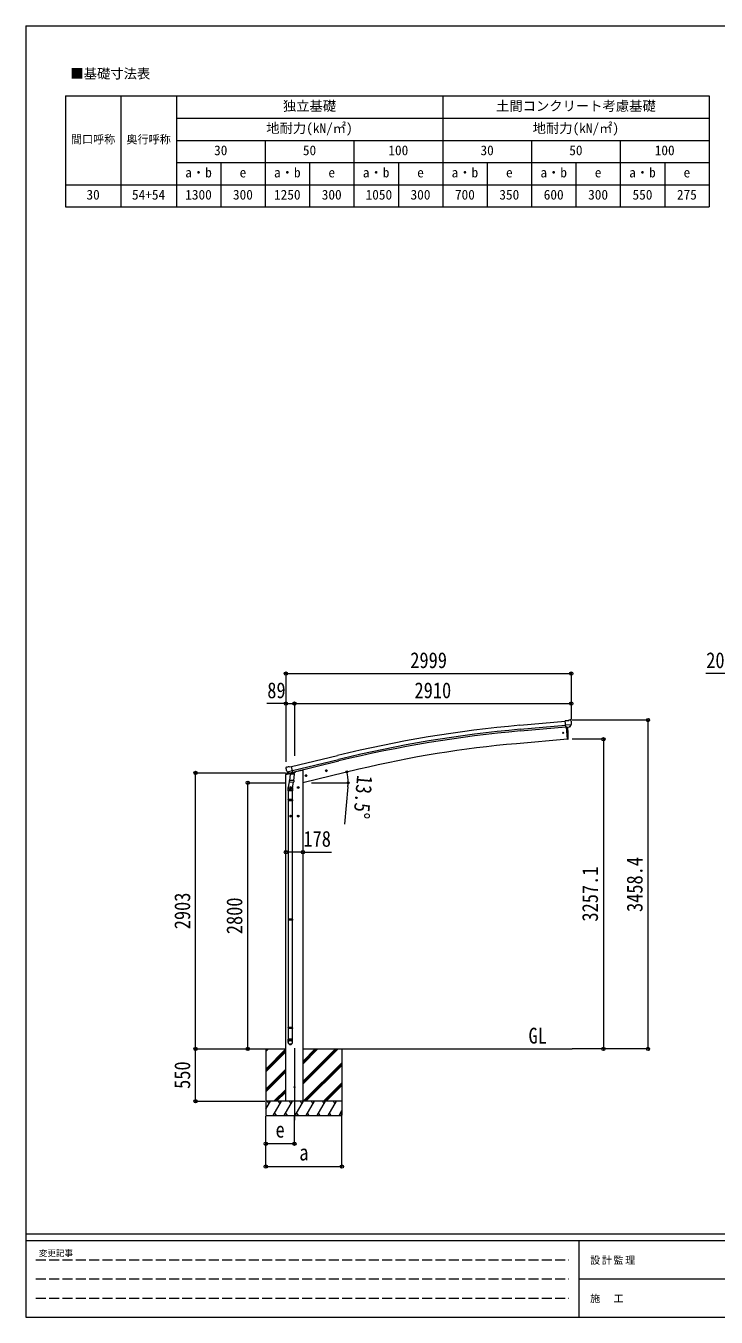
# Model space of a CAD drawing. Units: millimetres at full size, with parts at other scales. Extents: x -9783 to 9892, y -6828 to 6752.
# Drawn here: x -9783 to -2527, y -6828 to 6752 of the extents above; entities that cross this region are included whole.
import ezdxf
from ezdxf.enums import TextEntityAlignment as Align

# ---------------------------------------------------------------- set-up
doc = ezdxf.new("R2010")
doc.units = ezdxf.units.MM
doc.header["$LTSCALE"] = 35
doc.header["$PDMODE"] = 32
doc.header["$PDSIZE"] = 35
doc.linetypes.add('DASHED3', pattern=[4, 3, -1])
for name, color, linetype, lineweight in [('0-0_0', 7, 'Continuous', 9), ('0-1_本体', 4, 'Continuous', 9), ('0-2_部品', 7, 'Continuous', 9), ('0-8_PARTS2', 2, 'Continuous', 9), ('0-A_寸法', 6, 'Continuous', 9), ('1-0_FRAME', 7, 'Continuous', 18), ('F-0_240', 7, 'Continuous', 9)]:
    doc.layers.add(name, color=color, linetype=linetype, lineweight=lineweight)
doc.styles.add('ＭＳ ゴシック', font='')
doc.styles.get('ＭＳ ゴシック').set_extended_font_data('MS Gothic')

msp = doc.modelspace()

# ---------------------------------------------------------------- linework, layer by layer
at = {"layer": '0-0_0', "color": 6}
for p, q in [((-3243.05, -4007.92), (-3243.05, -549.52)), ((-3712.06, -750.82), (-3712.06, -4007.92))]:
    msp.add_line(p, q, dxfattribs=at)
at = {"layer": '0-0_0'}
for p, q in [((-7634.29, -4007.92), (-7048.96, -4007.92)), ((-7260.21, -4219.15), (-7048.96, -4007.9)), ((-7260.21, -4007.92), (-7260.21, -4707.92)), ((-7260.21, -4035.3), (-7232.82, -4007.92)), ((-7260.21, -4021.16), (-7246.97, -4007.92)), ((-7260.21, -4233.29), (-7048.96, -4022.04)), ((-7260.21, -4247.43), (-7048.96, -4036.19)), ((-6870.96, -4378.68), (-6500.19, -4007.92)), ((-6870.96, -4350.4), (-6528.48, -4007.92)), ((-6870.96, -4364.54), (-6514.33, -4007.92)), ((-6870.96, -4166.55), (-6712.32, -4007.92)), ((-6870.96, -4152.41), (-6726.47, -4007.92)), ((-6870.96, -4138.27), (-6740.61, -4007.92)), ((-6870.96, -4007.92), (-4041.53, -4007.92)), ((-6460.21, -4007.92), (-6460.21, -4707.92)), ((-6866.35, -4557.92), (-6460.21, -4151.78)), ((-6852.21, -4557.92), (-6460.21, -4165.93)), ((-6838.06, -4557.92), (-6460.21, -4180.07)), ((-7260.21, -4431.28), (-7048.96, -4220.03)), ((-7260.21, -4445.42), (-7048.96, -4234.18)), ((-7260.21, -4459.57), (-7048.96, -4248.32)), ((-7174.71, -4557.92), (-7048.96, -4432.16)), ((-7160.57, -4557.92), (-7048.96, -4446.31)), ((-7146.43, -4557.92), (-7048.96, -4460.45)), ((-6654.21, -4557.92), (-6460.21, -4363.91)), ((-6640.07, -4557.92), (-6460.21, -4378.06)), ((-6625.93, -4557.92), (-6460.21, -4392.2)), ((-6460.21, -4557.92), (-7260.21, -4557.92)), ((-7260.21, -4641.75), (-7211.8, -4557.92)), ((-7226.81, -4583.9), (-7241.81, -4557.92)), ((-7182.94, -4707.92), (-7096.34, -4557.92)), ((-7111.34, -4583.9), (-7126.34, -4557.92)), ((-7067.47, -4707.92), (-6980.87, -4557.92)), ((-6995.87, -4583.9), (-7010.87, -4557.92)), ((-6952, -4707.92), (-6865.4, -4557.92)), ((-6880.4, -4583.9), (-6895.4, -4557.92)), ((-6836.53, -4707.92), (-6749.93, -4557.92)), ((-6764.93, -4583.9), (-6779.93, -4557.92)), ((-6721.06, -4707.92), (-6634.46, -4557.92)), ((-6664.46, -4557.92), (-6649.46, -4583.9)), ((-6605.59, -4707.92), (-6518.99, -4557.92)), ((-6533.99, -4583.9), (-6548.99, -4557.92)), ((-7260.21, -4707.92), (-6460.21, -4707.92)), ((-7167.94, -4681.94), (-7152.94, -4707.92)), ((-7052.47, -4681.94), (-7037.47, -4707.92)), ((-6937, -4681.94), (-6922, -4707.92)), ((-6821.53, -4681.94), (-6806.53, -4707.92)), ((-6706.06, -4681.94), (-6691.06, -4707.92)), ((-6590.59, -4681.94), (-6575.59, -4707.92)), ((-6490.12, -4707.92), (-6460.21, -4656.11)), ((-6475.12, -4681.94), (-6460.12, -4707.92))]:
    msp.add_line(p, q, dxfattribs=at)
at = {"layer": '0-1_本体'}
for p, q in [((-4589.96, -603.3), (-4112.63, -560.25)), ((-4586.09, -646.28), (-4108.91, -603.25)), ((-4584.58, -663.05), (-4107.4, -620.02)), ((-4100.18, -622.23), (-4088.93, -750.83)), ((-4088.93, -750.83), (-4626.88, -797.89)), ((-6989.49, -1037.77), (-6506.61, -920.29)), ((-6979.45, -1079.76), (-6496.37, -962.45)), ((-6975.48, -1096.12), (-6492.39, -978.82)), ((-6946.96, -1090.41), (-6894.96, -1077.92)), ((-6870.96, -1077.92), (-6894.96, -1077.92)), ((-6282.87, -1066.74), (-6870.96, -1207.92)), ((-6870.96, -1077.92), (-6870.96, -4557.92)), ((-7048.96, -4557.92), (-7048.96, -1121.37)), ((-7020.98, -1104.66), (-7020.98, -1105.21))]:
    msp.add_line(p, q, dxfattribs=at)
at = {"layer": '0-1_本体', "color": 6}
msp.add_line((-6870.96, -1938.1), (-7048.96, -1938.1), dxfattribs=at)
at = {"layer": '0-1_本体'}
for centre, radius, start, end in [((-3413.91, -13657.32), 13106.9, 95.14794, 103.64794), ((-3413.91, -13657.32), 13063.74, 95.14794, 103.64794), ((-3413.91, -13657.32), 13046.9, 95.14794, 103.64794), ((-3648.27, -12060.54), 11305.08, 94.96591, 103.47643)]:
    msp.add_arc(centre, radius, start, end, dxfattribs=at)
at = {"layer": '0-2_部品'}
for p, q in [((-4086.25, -555.85), (-4112.81, -558.18)), ((-4107.15, -622.84), (-4112.81, -558.18)), ((-4049.95, -598.14), (-4108.86, -603.3)), ((-4097.19, -621.97), (-4107.15, -622.84)), ((-4089.13, -748.56), (-4100.18, -622.23)), ((-4086.25, -555.85), (-4074.53, -549.09)), ((-4059.62, -547.5), (-4073.29, -548.7)), ((-4063.59, -619.03), (-4071.29, -619.7)), ((-4061.2, -617.63), (-4050.27, -598.69)), ((-4050.49, -553.26), (-4055.97, -548.65)), ((-4049.42, -555.3), (-4049.31, -556.64)), ((-4088.89, -751.33), (-4089.13, -748.56)), ((-4086.28, -750.94), (-4088.89, -751.33)), ((-7050.94, -1053.35), (-7050.67, -1054.5)), ((-7046.72, -1044.78), (-7050.58, -1051.07)), ((-7043.63, -1042.53), (-7030.45, -1039.36)), ((-7036.89, -1093.66), (-6979.38, -1079.85)), ((-7015.89, -1042.04), (-7029.15, -1039.34)), ((-7015.89, -1042.04), (-6989.96, -1035.81)), ((-6633.46, -1084.16), (-6614.01, -1079.49)), ((-6628.9, -1076.38), (-6631.04, -1083.58)), ((-6621.61, -1074.63), (-6628.9, -1076.38)), ((-6621.4, -1091.55), (-6626.07, -1072.1)), ((-6616.44, -1080.07), (-6621.61, -1074.63)), ((-6618.57, -1087.27), (-6616.44, -1080.07)), ((-7051.52, -1121.98), (-7008.49, -1111.65)), ((-7051.52, -1115.09), (-7051.52, -1121.98)), ((-7023.06, -1105.89), (-7049.22, -1112.17)), ((-7020.04, -1108.57), (-7036.42, -1094.08)), ((-7008.44, -1158.09), (-7024.36, -1254.26)), ((-7017.33, -1109.14), (-7009.81, -1107.33)), ((-7016.49, -1109.03), (-7014.96, -1108.66)), ((-7014.96, -1108.66), (-6978.26, -1099.85)), ((-7013.12, -1108.89), (-7013.18, -1109.63)), ((-7012.42, -1110.67), (-6986.61, -1117.11)), ((-7011.04, -1195.32), (-7010.16, -1182.86)), ((-7010.64, -1196.68), (-7010.64, -1196.68)), ((-7005.5, -1116.02), (-7010.18, -1182.86)), ((-6964.49, -1186.05), (-7010.18, -1182.86)), ((-7009.19, -1197.46), (-6967.49, -1200.38)), ((-6959.81, -1119.21), (-7005.5, -1116.02)), ((-7003.73, -1112.84), (-7003.96, -1116.13)), ((-6984.21, -1101.68), (-6985.23, -1116.28)), ((-6972.92, -1200), (-6983.65, -1263.58)), ((-6978.26, -1099.85), (-6976.73, -1099.48)), ((-6975.17, -1097.38), (-6974.23, -1097.45)), ((-6974.23, -1097.45), (-6960.92, -1112.76)), ((-6969.93, -1102.39), (-6950.8, -1097.8)), ((-6964.5, -1186.05), (-6965.39, -1198.75)), ((-6964.49, -1186.05), (-6959.81, -1119.21)), ((-6960.92, -1112.76), (-6961.36, -1119.11)), ((-6946.96, -1089.2), (-6946.96, -1092.94)), ((-6847.4, -1135.52), (-6827.95, -1130.85)), ((-6842.84, -1127.74), (-6844.97, -1134.94)), ((-6835.54, -1125.99), (-6842.84, -1127.74)), ((-6835.34, -1142.91), (-6840.01, -1123.46)), ((-6830.37, -1131.44), (-6835.54, -1125.99)), ((-6832.5, -1138.63), (-6830.37, -1131.44)), ((-7026.51, -1291.42), (-7026.51, -1257.07)), ((-6980.51, -1291.42), (-7026.51, -1291.42)), ((-7024.51, -1291.42), (-7024.51, -1385.42)), ((-6989.96, -1258.16), (-7009.96, -1258.16)), ((-6999.96, -1250.66), (-7006.46, -1254.41)), ((-7006.46, -1254.41), (-7006.46, -1261.92)), ((-7006.46, -1261.92), (-6999.96, -1265.67)), ((-6999.96, -1268.16), (-6999.96, -1248.16)), ((-6993.46, -1254.41), (-6999.96, -1250.66)), ((-6982.51, -1291.42), (-6982.51, -1385.42)), ((-6980.51, -1256.77), (-6980.51, -1291.42)), ((-6909.96, -1258.16), (-6929.96, -1258.16)), ((-6919.96, -1250.66), (-6926.46, -1254.41)), ((-6926.46, -1254.41), (-6926.46, -1261.92)), ((-6926.46, -1261.92), (-6919.96, -1265.67)), ((-6919.96, -1268.16), (-6919.96, -1248.16)), ((-6913.46, -1254.41), (-6919.96, -1250.66)), ((-7026.51, -1387.42), (-7025.51, -1385.42)), ((-6980.51, -1387.42), (-7026.51, -1387.42)), ((-6980.51, -1395.42), (-7026.51, -1395.42)), ((-6981.51, -1385.42), (-7025.51, -1385.42)), ((-6981.51, -1397.42), (-7025.51, -1397.42)), ((-7024.51, -1397.42), (-7024.51, -2641.61)), ((-6982.51, -1397.42), (-6982.51, -2641.61)), ((-6980.51, -1387.42), (-6981.51, -1385.42)), ((-6980.51, -1395.42), (-6981.51, -1397.42)), ((-6980.51, -1387.42), (-6980.51, -1395.42)), ((-6989.96, -1558.16), (-7009.96, -1558.16)), ((-6999.96, -1550.66), (-7006.46, -1554.41)), ((-7006.46, -1554.41), (-7006.46, -1561.92)), ((-7006.46, -1561.92), (-6999.96, -1565.67)), ((-6999.96, -1568.16), (-6999.96, -1548.16)), ((-6993.46, -1554.41), (-6999.96, -1550.66)), ((-6909.96, -1558.16), (-6929.96, -1558.16)), ((-6919.96, -1550.66), (-6926.46, -1554.41)), ((-6926.46, -1554.41), (-6926.46, -1561.92)), ((-6926.46, -1561.92), (-6919.96, -1565.67)), ((-6919.96, -1568.16), (-6919.96, -1548.16)), ((-6913.46, -1554.41), (-6919.96, -1550.66)), ((-7026.51, -2643.61), (-7025.51, -2641.61)), ((-6980.51, -2643.61), (-7026.51, -2643.61)), ((-6980.51, -2651.61), (-7026.51, -2651.61)), ((-6981.51, -2641.61), (-7025.51, -2641.61)), ((-6981.51, -2653.61), (-7025.51, -2653.61)), ((-7024.51, -2653.61), (-7024.51, -3781.8)), ((-6982.51, -2653.61), (-6982.51, -3781.8)), ((-6980.51, -2643.61), (-6981.51, -2641.61)), ((-6980.51, -2651.61), (-6981.51, -2653.61)), ((-6980.51, -2643.61), (-6980.51, -2651.61)), ((-7026.51, -3783.8), (-7025.51, -3781.8)), ((-6980.51, -3783.8), (-7026.51, -3783.8)), ((-6980.51, -3791.8), (-7026.51, -3791.8)), ((-6981.51, -3781.8), (-7025.51, -3781.8)), ((-6981.51, -3793.8), (-7025.51, -3793.8)), ((-7024.51, -3793.8), (-7024.51, -3903.8)), ((-6982.51, -3793.8), (-6982.51, -3903.8)), ((-6980.51, -3783.8), (-6981.51, -3781.8)), ((-6980.51, -3791.8), (-6981.51, -3793.8)), ((-6980.51, -3783.8), (-6980.51, -3791.8)), ((-7026.51, -3937.94), (-7026.51, -3903.8)), ((-6980.51, -3903.8), (-7026.51, -3903.8)), ((-6980.51, -3937.94), (-6980.51, -3903.8))]:
    msp.add_line(p, q, dxfattribs=at)
for points in [[(-4097.19, -621.97), (-4096.92, -622.04), (-4071.55, -619.82), (-4071.29, -619.7)], [(-4083.73, -748.1), (-4082.89, -722.48), (-4082.7, -695.98), (-4083.17, -669.49), (-4084.31, -643.02), (-4085.81, -621.07)], [(-4049.87, -597.51), (-4050.16, -598.5), (-4050.27, -598.69)], [(-6984.53, -1101.26), (-6974.8, -1098.93), (-6989.96, -1035.81)], [(-6631.04, -1083.58), (-6625.87, -1089.02), (-6618.57, -1087.27)], [(-7037.16, -1093.08), (-7036.57, -1093.93), (-7036.42, -1094.08)], [(-6984.53, -1101.26), (-6984.76, -1101.41), (-7009.53, -1107.36), (-7009.81, -1107.33)], [(-6844.97, -1134.94), (-6839.8, -1140.38), (-6832.5, -1138.63)], [(-6999.96, -1265.67), (-6993.46, -1261.92), (-6993.46, -1254.41)], [(-6919.96, -1265.67), (-6913.46, -1261.92), (-6913.46, -1254.41)], [(-7026.51, -1387.42), (-7026.51, -1395.42), (-7025.51, -1397.42)], [(-6999.96, -1565.67), (-6993.46, -1561.92), (-6993.46, -1554.41)], [(-6919.96, -1565.67), (-6913.46, -1561.92), (-6913.46, -1554.41)], [(-7026.51, -2643.61), (-7026.51, -2651.61), (-7025.51, -2653.61)], [(-7026.51, -3783.8), (-7026.51, -3791.8), (-7025.51, -3793.8)]]:
    msp.add_lwpolyline(points, dxfattribs=at)
for centre, radius in [((-4134.96, -683.69), 6.5), ((-6623.74, -1081.83), 8.5), ((-6623.74, -1081.83), 7.7), ((-6623.74, -1081.83), 6.5), ((-6837.67, -1133.19), 8.5), ((-6837.67, -1133.19), 7.7), ((-6837.67, -1133.19), 6.5), ((-6999.96, -1258.16), 8.5), ((-6999.96, -1258.16), 7.7), ((-6999.96, -1258.16), 6.5), ((-6919.96, -1258.16), 8.5), ((-6919.96, -1258.16), 7.7), ((-6919.96, -1258.16), 6.5), ((-6999.96, -1558.16), 8.5), ((-6999.96, -1558.16), 7.7), ((-6999.96, -1558.16), 6.5), ((-6919.96, -1558.16), 8.5), ((-6919.96, -1558.16), 7.7), ((-6919.96, -1558.16), 6.5)]:
    msp.add_circle(centre, radius, dxfattribs=at)
at = {"layer": '0-2_部品', "color": 4}
msp.add_circle((-6959.96, -4407.92), 4.5, dxfattribs=at)
at = {"layer": '0-2_部品'}
for centre, radius, start, end in [((-4073.03, -551.69), 3, 95, 120), ((-4059.19, -552.48), 5, 50.00648, 94.99352), ((-4250.93, -574.28), 202.4, 353.4085, 5), ((-4086.72, -747.97), 3, 278.50322, 357.46219), ((-6853.86, -1007.25), 202.4, 193.5, 205.09125), ((-7042.46, -1047.39), 5, 103.5, 148.5), ((-7029.75, -1042.28), 3, 78.5, 103.5), ((-7048.52, -1115.09), 3, 103.5, 180), ((-7016.61, -1108.54), 0.5, 248.23754, 283.5), ((-7013.62, -1108.86), 0.5, 356, 103.5), ((-7012.18, -1109.7), 1, 176, 256), ((-7009.09, -1195.5), 1.95, 175.04017, 217.47766), ((-7009.05, -1195.47), 2, 217.40962, 266), ((-6986.25, -1116.14), 1.03, 250.03897, 351.96569), ((-6983.61, -1101.76), 0.604, 100.59842, 172.20595), ((-6976.85, -1099), 0.5, 283.5, 318.76246), ((-6967.36, -1198.38), 2, 266, 349.46843), ((-6951.96, -1092.94), 5, 283.5, 0), ((-6996.51, -1257.07), 30, 177.45142, 180)]:
    msp.add_arc(centre, radius, start, end, dxfattribs=at)
for centre, major_axis, ratio, start_param, end_param in [((-4063.86, -616.04), (1.62, -2.54), 0.997631, 5.80419048, 5.89294842), ((-4063.92, -615.93), (-3.5, 2.17), 0.650902, 2.11455212, 2.18736272), ((-4063.8, -616.12), (1.62, -2.54), 0.997631, 5.96575902, 6.76218013), ((-4045.1, -551.25), (-15.35, 3.44), 0.101033, 5.97514262, 5.97537366), ((-4052.42, -555.55), (2.71, -1.31), 0.997474, 0.53665673, 1.32256522), ((-7048.02, -1052.64), (-1.57, -2.57), 0.99628, 4.71238898, 5.49965061), ((-7018.05, -1106.31), (-0.73, -2.92), 0.997631, 5.80419048, 6.60061159), ((-7017.99, -1106.09), (2.63, 3.16), 0.650902, 4.09582259, 4.16863319), ((-7018.02, -1106.21), (-0.73, -2.92), 0.997631, 0.39023689, 0.47899483), ((-7003.51, -1256.77), (23, 0), 0.996195, 2.55602575, 6.56630284), ((-7003.51, -1256.77), (21, 0), 0.996195, 2.93491471, 5.95123941), ((-7003.51, -3936.2), (-23, 0), 0.996195, 3.14159265, 6.28318531), ((-7003.51, -3937.94), (-23, 0), 0.996195, 3.14159265, 6.28318531), ((-7003.51, -3937.94), (0, -23.43), 0.981806, 4.71238898, 7.85398163)]:
    msp.add_ellipse(centre, major_axis=major_axis, ratio=ratio, start_param=start_param, end_param=end_param, dxfattribs=at)
msp.add_ellipse((-7003.51, -3937.94), major_axis=(21, 0), ratio=0.996195, dxfattribs=at)
at = {"layer": '0-8_PARTS2'}
msp.add_line((-6959.96, -3998.71), (-6959.96, -4757.92), dxfattribs=at)
at = {"layer": '0-A_寸法'}
for p, q in [((-7048.96, -59.56), (-4049.96, -59.56)), ((-2434.84, -59.56), (-2634.84, -59.56)), ((-7048.96, -376.18), (-7048.96, -988.41)), ((-7048.96, -376.18), (-6959.96, -376.18)), ((-6959.96, -376.18), (-6959.96, -924.04)), ((-6959.96, -376.18), (-4049.96, -376.18)), ((-3243.05, -549.52), (-4040.89, -549.52)), ((-3712.06, -750.82), (-4040.89, -750.82)), ((-7998.53, -1104.92), (-7053.45, -1104.92)), ((-7998.53, -4007.92), (-7998.53, -1104.92)), ((-7450.56, -1207.92), (-7053.45, -1207.92)), ((-7450.56, -4007.92), (-7450.56, -1207.92)), ((-6781.46, -1207.92), (-6394.6, -1207.92)), ((-6397.46, -1250.38), (-6431.82, -1642.88)), ((-6870.96, -1938.1), (-6570.96, -1938.1)), ((-7998.53, -4007.92), (-7270.42, -4007.92)), ((-7998.53, -4557.92), (-7998.53, -4007.92)), ((-3712.06, -4007.92), (-4040.89, -4007.92)), ((-3243.05, -4007.92), (-3712.06, -4007.92)), ((-7998.53, -4557.92), (-7270.42, -4557.92)), ((-7260.21, -5244.29), (-7260.21, -4715.34)), ((-7260.21, -5004.31), (-7260.21, -4715.34)), ((-6959.96, -5004.31), (-6959.96, -4715.34)), ((-6460.21, -5244.29), (-6460.21, -4715.34)), ((-6959.96, -5004.31), (-7260.21, -5004.31)), ((-7260.21, -5244.29), (-6460.21, -5244.29))]:
    msp.add_line(p, q, dxfattribs=at)
for points in [[(-7048.96, -59.56), (-7048.96, -376.18), (-7248.96, -376.18)], [(-4049.96, -59.56), (-4049.96, -376.18), (-4049.96, -543.74)]]:
    msp.add_lwpolyline(points, dxfattribs=at)
for centre in [(-6409.05, -1094.27), (-6395.6, -1207.92)]:
    msp.add_circle(centre, 10.62, dxfattribs=at)
for start, end in [(0, 13.5), (354.99678, 0)]:
    msp.add_arc((-6882.46, -1207.92), 486.86, start, end, dxfattribs=at)
for p in [(-7048.96, -59.56), (-4049.96, -59.56), (-7048.96, -376.18), (-6959.96, -376.18), (-4049.96, -376.18), (-3243.05, -549.52), (-3712.06, -750.82), (-7998.53, -1104.92), (-7450.56, -1207.92), (-7048.96, -1938.1), (-6870.96, -1938.1), (-7998.53, -4007.92), (-7450.56, -4007.92), (-3712.06, -4007.92), (-3243.05, -4007.92), (-7998.53, -4557.92), (-7260.21, -5004.31), (-6959.96, -5004.31), (-7260.21, -5244.29), (-6460.21, -5244.29)]:
    msp.add_point(p, dxfattribs=at)
at = {"layer": '1-0_FRAME'}
for p, q in [((-9367.45, 6013.96), (-2600.79, 6013.96)), ((-9367.45, 6013.96), (-9367.45, 4847.29)), ((-8784.12, 6013.96), (-8784.12, 4847.29)), ((-5400.79, 6013.96), (-5400.79, 4847.29)), ((-8200.79, 5780.62), (-2600.79, 5780.62)), ((-8200.79, 5547.29), (-2600.79, 5547.29)), ((-4467.45, 5547.29), (-4467.45, 4847.29)), ((-8200.79, 5313.96), (-2600.79, 5313.96)), ((-4000.79, 5313.96), (-4000.79, 4847.29)), ((-3067.45, 5313.96), (-3067.45, 4847.29))]:
    msp.add_line(p, q, dxfattribs=at)
for points in [[(-8200.79, 6013.96), (-8200.79, 5780.62), (-8200.79, 5080.62), (-8200.79, 4847.29)], [(-2600.79, 6013.96), (-2600.79, 5313.96), (-2600.79, 4847.29)], [(-7267.45, 5547.29), (-7267.45, 5313.96), (-7267.45, 4847.29)], [(-6334.12, 5547.29), (-6334.12, 5313.96), (-6334.12, 4847.29)], [(-3534.12, 5547.29), (-3534.12, 5080.62), (-3534.12, 4847.29)], [(-7734.12, 5313.96), (-7734.12, 5080.62), (-7734.12, 4847.29)], [(-6800.79, 5313.96), (-6800.79, 5080.62), (-6800.79, 4847.29)], [(-5867.45, 5313.96), (-5867.45, 5080.62), (-5867.45, 4847.29)], [(-4934.12, 5313.96), (-4934.12, 5080.62), (-4934.12, 4847.29)], [(-9367.45, 5080.62), (-8200.79, 5080.62), (-2600.79, 5080.62)], [(-9367.45, 4847.29), (-8784.12, 4847.29), (-5400.79, 4847.29), (-3534.12, 4847.29), (-2600.79, 4847.29)]]:
    msp.add_lwpolyline(points, dxfattribs=at)
at = {"layer": 'F-0_240', "color": 5}
for p, q in [((-9783.03, 6751.9), (-9783.03, -6828.1)), ((-9783.03, 6751.9), (9396.97, 6751.9)), ((-9783.03, -5953.1), (9396.97, -5953.1)), ((-9783.03, -6023.1), (6285.75, -6023.1)), ((-3969.25, -6023.1), (-3969.25, -6828.1)), ((-3969.25, -6425.6), (3205.75, -6425.6)), ((-9783.03, -6828.1), (9396.97, -6828.1))]:
    msp.add_line(p, q, dxfattribs=at)
at = {"layer": 'F-0_240', "color": 4, "linetype": 'DASHED3'}
for p, q in [((-9678.03, -6224.35), (-4074.25, -6224.35)), ((-9678.03, -6425.6), (-4074.25, -6425.6)), ((-9678.03, -6626.85), (-4074.25, -6626.85))]:
    msp.add_line(p, q, dxfattribs=at)

# ---------------------------------------------------------------- texts
at = {"layer": '0-0_0', "style": 'ＭＳ ゴシック', "width": 0.85}
msp.add_text('GL', height=166.8, dxfattribs=at).set_placement((-4498.9, -4000.98), align=Align.BOTTOM_LEFT)
at = {"layer": '0-A_寸法', "color": 7, "style": 'ＭＳ ゴシック', "width": 0.85}
for s, p in [('2999', (-5741.96, -52.56)), ('20', (-2631.09, -52.56)), ('89', (-7245.21, -369.18)), ('2910', (-5697.46, -369.18)), ('178', (-6865.33, -1931.1)), ('e', (-7158.33, -4989.93)), ('a', (-6908.33, -5229.91))]:
    msp.add_text(s, height=166.8, dxfattribs=at).set_placement(p, align=Align.BOTTOM_LEFT)
for s, rotation, p in [('13.5°', 264.997, (-6350.3, -1120.25)), ('3458.4', 90, (-3250.05, -2567.47)), ('3257.1', 90, (-3719.06, -2668.12)), ('2903', 90, (-8005.53, -2748.92)), ('2800', 90, (-7457.56, -2800.42)), ('550', 90, (-8005.53, -4427.3))]:
    msp.add_text(s, height=166.8, rotation=rotation, dxfattribs=at).set_placement(p, align=Align.BOTTOM_LEFT)
at = {"layer": '1-0_FRAME', "style": 'ＭＳ ゴシック'}
for s, height, p in [('■基礎寸法表', 102.6, (-9314.6, 6167.3)), ('独立基礎', 102.6, (-7080.79, 5827.29)), ('土間コンクリート考慮基礎', 102.6, (-4840.79, 5827.29)), ('地耐力(kN/㎡)', 102.6, (-7255.79, 5593.96)), ('地耐力(kN/㎡)', 102.6, (-4455.79, 5593.96)), ('間口呼称', 85.53, (-9309.12, 5488.96)), ('奥行呼称', 85.53, (-8725.79, 5488.96)), ('30', 102.6, (-7804.12, 5360.62)), ('50', 102.6, (-6870.79, 5360.62)), ('100', 102.6, (-5972.45, 5360.62)), ('30', 102.6, (-5004.12, 5360.62)), ('50', 102.6, (-4070.79, 5360.62)), ('100', 102.6, (-3172.45, 5360.62)), ('a・b', 102.6, (-8107.45, 5127.29)), ('e', 102.6, (-7535.79, 5127.29)), ('a・b', 102.6, (-7174.12, 5127.29)), ('e', 102.6, (-6602.45, 5127.29)), ('a・b', 102.6, (-6240.79, 5127.29)), ('e', 102.6, (-5669.12, 5127.29)), ('a・b', 102.6, (-5307.45, 5127.29)), ('e', 102.6, (-4735.79, 5127.29)), ('a・b', 102.6, (-4374.12, 5127.29)), ('e', 102.6, (-3802.45, 5127.29)), ('a・b', 102.6, (-3440.79, 5127.29)), ('e', 102.6, (-2869.12, 5127.29)), ('30', 102.6, (-9145.79, 4893.96)), ('1300', 102.6, (-8107.45, 4893.96)), ('300', 102.6, (-7605.79, 4893.96)), ('1250', 102.6, (-7174.12, 4893.96)), ('300', 102.6, (-6672.45, 4893.96)), ('1050', 102.6, (-6211.62, 4893.96)), ('300', 102.6, (-5739.12, 4893.96)), ('700', 102.6, (-5272.45, 4893.96)), ('350', 102.6, (-4805.79, 4893.96)), ('600', 102.6, (-4339.12, 4893.96)), ('300', 102.6, (-3872.45, 4893.96)), ('550', 102.6, (-3405.79, 4893.96)), ('275', 102.6, (-2939.12, 4893.96)), ('54+54', 102.6, (-8667.45, 4893.96))]:
    msp.add_text(s, height=height, dxfattribs=at).set_placement(p, align=Align.BOTTOM_LEFT)
at = {"layer": 'F-0_240', "style": 'ＭＳ ゴシック'}
msp.add_text('変更記事', height=64.15, dxfattribs=at).set_placement((-9646.27, -6206.85), align=Align.BOTTOM_LEFT)
at = {"layer": 'F-0_240', "char_height": 76.98, "attachment_point": 7, "style": 'ＭＳ ゴシック'}
for s, insert in [('\\T1.17;設計監理', (-3851.04, -6276.85)), ('\\T1.17;施\u3000工', (-3851.04, -6679.35))]:
    msp.add_mtext(s, dxfattribs=dict(at, insert=insert))

doc.saveas('drawing.dxf')
